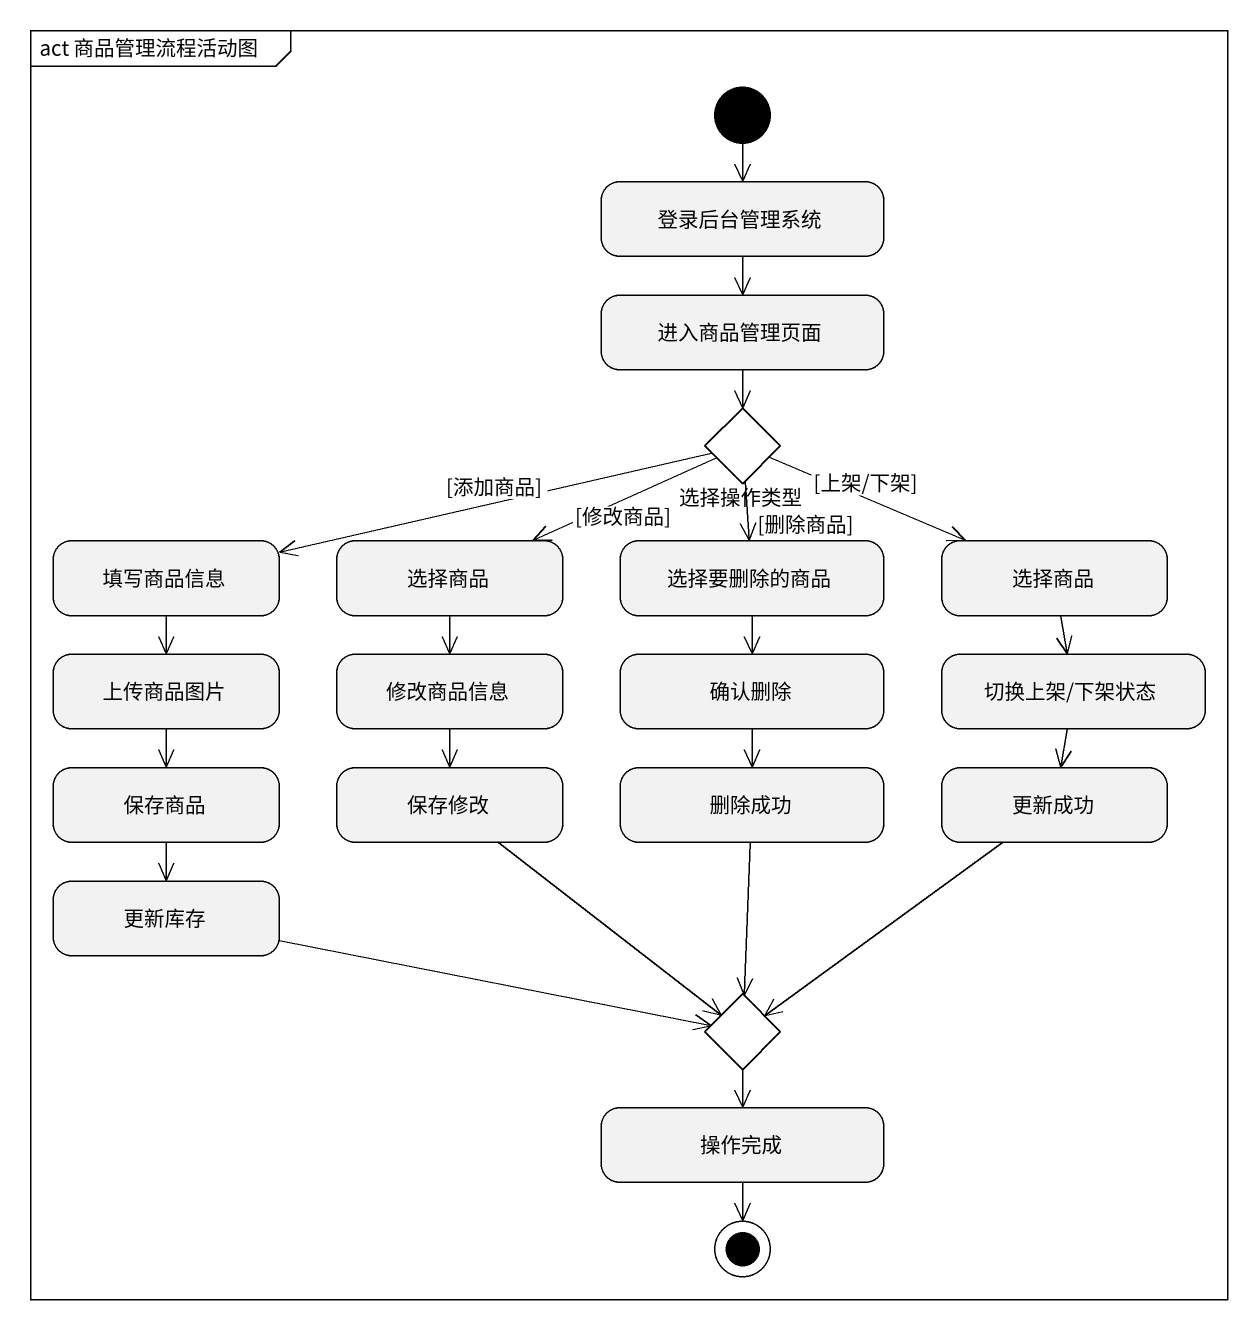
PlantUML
@startuml
mainframe act 商品管理流程活动图
hide empty description
state 登录后台管理系统
state 进入商品管理页面
state 选择操作类型 <<choice>>
state 填写商品信息
state 选择商品
state 选择要删除的商品
state "选择商品" as 选择商品_2
state 上传商品图片
state 修改商品信息
state 确认删除
state "切换上架/下架状态" as 切换上架_下架状态
state 保存商品
state 保存修改
state 删除成功
state 更新成功
state 更新库存
state choice1 <<choice>>
state 操作完成
[*] --> 登录后台管理系统
登录后台管理系统 --> 进入商品管理页面
进入商品管理页面 --> 选择操作类型
选择操作类型 -left-> 填写商品信息 : [添加商品]
选择操作类型 -left-> 选择商品 : [修改商品]
选择操作类型 --> 选择要删除的商品 : [删除商品]
选择操作类型 -right-> 选择商品_2 : [上架/下架]
填写商品信息 --> 上传商品图片
选择商品 --> 修改商品信息
选择要删除的商品 --> 确认删除
选择商品_2 --> 切换上架_下架状态
上传商品图片 --> 保存商品
修改商品信息 --> 保存修改
确认删除 --> 删除成功
切换上架_下架状态 --> 更新成功
保存商品 --> 更新库存
保存修改 --> choice1
删除成功 --> choice1
更新成功 --> choice1
更新库存 -right-> choice1
choice1 --> 操作完成
操作完成 --> [*]
@enduml
